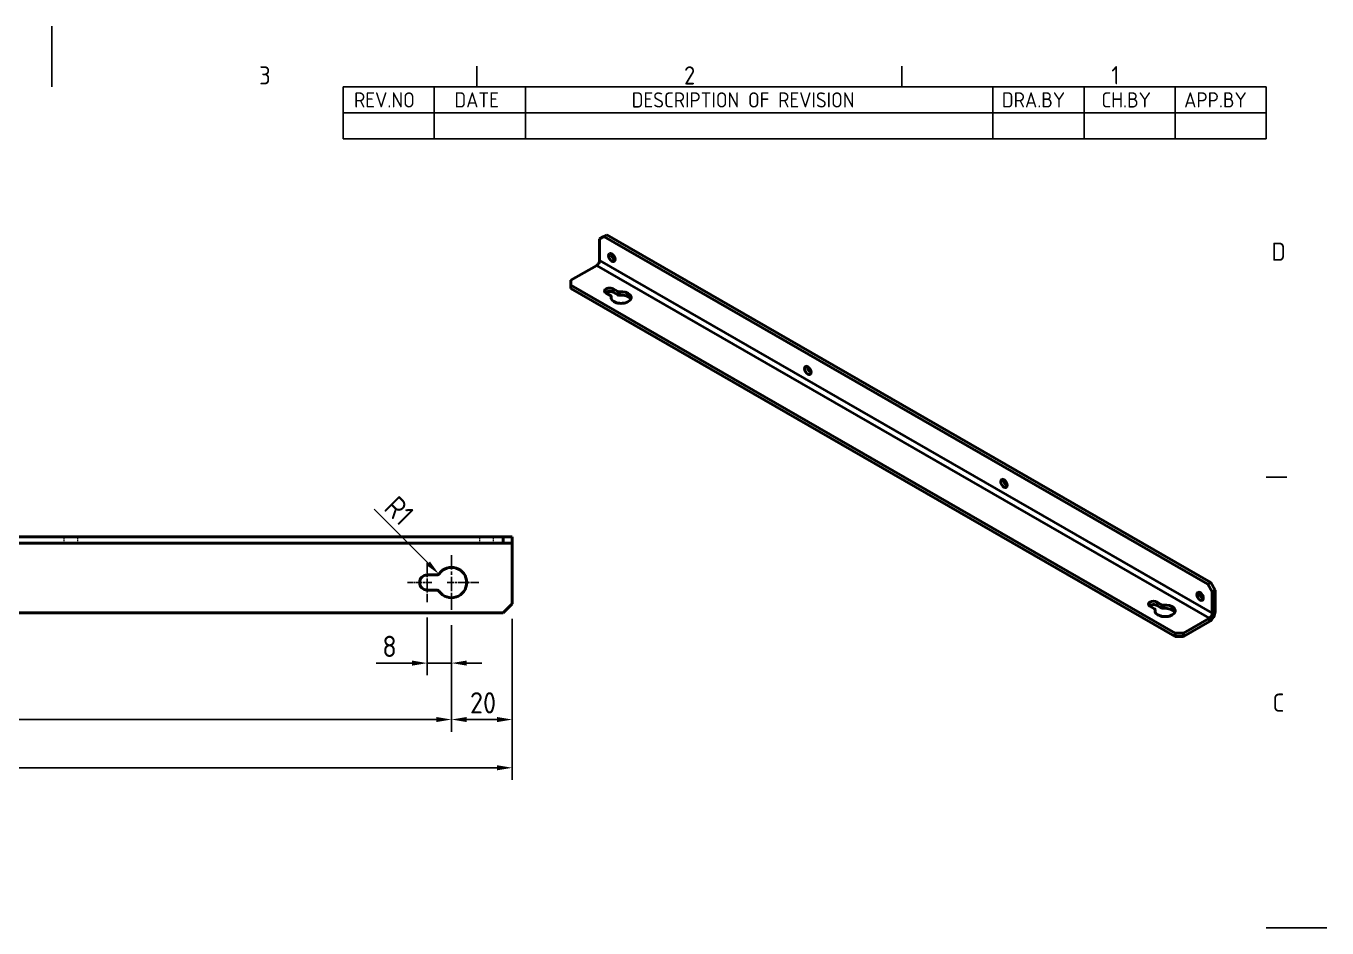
# Model space of a CAD drawing. Header units: millimetres. Extents: x 0 to 840, y 0 to 594.
# Drawn here: x 411.6 to 840, y 297 to 594 of the extents above; entities that cross this region are included whole.
import ezdxf

# ---------------------------------------------------------------- set-up
doc = ezdxf.new("R2010")
doc.units = ezdxf.units.MM
doc.header["$LTSCALE"] = 2
doc.linetypes.add('CHAIN', pattern=[0.35429999999999995, 0.2362, -0.0295, 0.0591, -0.0295])
doc.linetypes.add('DASHED', pattern=[0.2067, 0.1654, -0.0413])
doc.layers.get('0').update_dxf_attribs({"color": 3, "lineweight": 25})
for name, color, linetype, lineweight in [('가려진 것(ISO)', 2, 'DASHED', 18), ('가시적인 것(ISO)', 3, 'Continuous', 40), ('가시적인 좁은 것(ISO)', 3, 'Continuous', 35), ('경계(ISO)', 7, 'Continuous', 25), ('기호(ISO)', 5, 'Continuous', 25), ('중심 표식(ISO)', 1, 'Continuous', 25), ('치수(ISO)', 2, 'Continuous', 25)]:
    doc.layers.add(name, color=color, linetype=linetype, lineweight=lineweight)
doc.styles.add('ISO ProportionalPSTEK', font='isocp.shx')
doc.styles.add('문자 텍스트_PSTEK_POSCO', font='isocp.shx')
doc.styles.add('치수 텍스트_PSTEK_POSCO', font='isocp.shx')
doc.dimstyles.new('치수_PSTEK_POSCO', dxfattribs={"dimscale": 2, "dimtxt": 3.5, "dimasz": 2.5, "dimexe": 2, "dimexo": 2.5, "dimgap": 1, "dimtad": 1, "dimrnd": 1e-08, "dimdsep": 46, "dimtxsty": '치수 텍스트_PSTEK_POSCO', "dimcen": 0.09, "dimdle": 10, "dimclrd": 7, "dimclre": 7, "dimclrt": 2, "dimadec": 1, "dimazin": 2, "dimtfac": 1, "dimtmove": 0, "dimatfit": 3, "dimfxl": 0, "dimtolj": 1, "dimlwd": -1, "dimlwe": -1, "dimarcsym": 0})

# ---------------------------------------------------------------- blocks, each defined once
blk = doc.blocks.new('경계 Default Border')
at = {"layer": '경계(ISO)'}
for p, q in [((280, 287.0000076293945), (280, 290.4000091552734)), ((350, 287.0000076293945), (350, 290.4000091552734)), ((410, 222.7499961853027), (413.4000015258789, 222.7499961853027))]:
    blk.add_line(p, q, dxfattribs=at)
at = {"layer": '경계(ISO)', "flags": 128}
for points in [[(210, 297.0000076293945), (210, 287.0000076293945)], [(420, 148.5000038146973), (410, 148.5000038146973)]]:
    blk.add_lwpolyline(points, dxfattribs=at)
at = {"layer": '경계(ISO)', "color": 2, "char_height": 3.00000011920929, "attachment_point": 7, "style": '문자 텍스트_PSTEK_POSCO'}
for s, insert in [('3', (244.1685395229535, 287.3713945155963)), ('2', (314.127739416884, 287.3713945155963)), ('1', (384.4860661041481, 287.4)), ('D', (410.878270202895, 258.3463944559917)), ('C', (411.0445395201643, 184.0963944559917))]:
    blk.add_mtext(s, dxfattribs=dict(at, insert=insert))
blk = doc.blocks.new('리비전 내역')
at = {"layer": '기호(ISO)'}
for p, q in [((258, 287.0000076293945), (410, 287.0000076293945)), ((258, 287.0000076293945), (258, 282.7200076293945)), ((273, 287.0000076293945), (273, 282.7200076293945)), ((288, 287.0000076293945), (288, 282.7200076293945)), ((365, 287.0000076293945), (365, 282.7200076293945)), ((380, 287.0000076293945), (380, 282.7200076293945)), ((395, 287.0000076293945), (395, 282.7200076293945)), ((410, 287.0000076293945), (410, 282.7200076293945)), ((258, 282.7200076293945), (410, 282.7200076293945)), ((258, 282.7200076293945), (258, 278.4400076293945)), ((273, 282.7200076293945), (273, 278.4400076293945)), ((288, 282.7200076293945), (288, 278.4400076293945)), ((365, 282.7200076293945), (365, 278.4400076293945)), ((380, 282.7200076293945), (380, 278.4400076293945)), ((395, 282.7200076293945), (395, 278.4400076293945)), ((410, 282.7200076293945), (410, 278.4400076293945)), ((258, 278.4400076293945), (410, 278.4400076293945))]:
    blk.add_line(p, q, dxfattribs=at)
at = {"layer": '기호(ISO)', "color": 2, "char_height": 2.5, "attachment_point": 7, "style": 'ISO ProportionalPSTEK'}
for s, insert in [('REV.NO', (259.7871163682308, 283.5831900503393)), ('DATE', (276.3142317728366, 283.5831900503393)), ('DESCRIPTION OF REVISION', (305.5070204333629, 283.5831900503393)), ('DRA.BY', (366.4757339553204, 283.5831900503393)), ('CH.BY', (382.8642915086117, 283.5831900503393)), ('APP.BY', (396.4777339604404, 283.5831900503393))]:
    blk.add_mtext(s, dxfattribs=dict(at, insert=insert))
blk = doc.blocks.new('*D30')
at = {"layer": 'Defpoints', "color": 0}
for p in [(143.7004493172204, 403.7480953492109), (571.7004493172204, 403.7480953492109), (571.7004493172204, 349.7568772087612)]:
    blk.add_point(p, dxfattribs=at)
at = {"layer": '치수(ISO)', "color": 7}
for p, q in [((143.7004493172204, 398.7480953492109), (143.7004493172204, 345.7568772087612)), ((571.7004493172204, 398.7480953492109), (571.7004493172204, 345.7568772087612)), ((148.7004493172204, 349.7568772087612), (566.7004493172204, 349.7568772087612))]:
    blk.add_line(p, q, dxfattribs=at)
for points in [[(148.7004493172204, 350.5902105420945), (148.7004493172204, 348.9235438754279), (143.7004493172204, 349.7568772087612)], [(566.7004493172204, 350.5902105420945), (566.7004493172204, 348.9235438754279), (571.7004493172204, 349.7568772087612)]]:
    blk.add_solid(points, dxfattribs=at)
at = {"layer": '치수(ISO)', "color": 2, "insert": (351.0504493172205, 355.2575661851391), "char_height": 7, "attachment_point": 4, "style": '치수 텍스트_PSTEK_POSCO'}
blk.add_mtext('\\A1;428', dxfattribs=at)
blk = doc.blocks.new('*D34')
at = {"layer": 'Defpoints', "color": 0}
for p in [(171.7004493172205, 401.7480953492109), (551.7004493172204, 401.7480953492109), (551.7004493172204, 365.6347278834823)]:
    blk.add_point(p, dxfattribs=at)
at = {"layer": '치수(ISO)', "color": 7}
for p, q in [((171.7004493172205, 396.7480953492109), (171.7004493172205, 361.6347278834823)), ((551.7004493172204, 396.7480953492109), (551.7004493172204, 361.6347278834823)), ((176.7004493172205, 365.6347278834823), (546.7004493172204, 365.6347278834823))]:
    blk.add_line(p, q, dxfattribs=at)
for points in [[(176.7004493172205, 366.4680612168156), (176.7004493172205, 364.801394550149), (171.7004493172205, 365.6347278834823)], [(546.7004493172204, 366.4680612168156), (546.7004493172204, 364.801394550149), (551.7004493172204, 365.6347278834823)]]:
    blk.add_solid(points, dxfattribs=at)
at = {"layer": '치수(ISO)', "color": 2, "insert": (355.3976934117086, 371.1347278834823), "char_height": 7, "attachment_point": 4, "style": '치수 텍스트_PSTEK_POSCO'}
blk.add_mtext('\\A1;380', dxfattribs=at)
blk = doc.blocks.new('*D35')
at = {"layer": 'Defpoints', "color": 0}
for p in [(571.7004493172204, 403.7480953492109), (551.7004493172204, 401.7480953492109), (571.7004493172204, 365.6347278834823)]:
    blk.add_point(p, dxfattribs=at)
at = {"layer": '치수(ISO)', "color": 7}
for p, q in [((571.7004493172204, 398.7480953492109), (571.7004493172204, 361.6347278834823)), ((551.7004493172204, 396.7480953492109), (551.7004493172204, 361.6347278834823)), ((556.7004493172204, 365.6347278834823), (566.7004493172204, 365.6347278834823))]:
    blk.add_line(p, q, dxfattribs=at)
for points in [[(556.7004493172204, 366.4680612168156), (556.7004493172204, 364.801394550149), (551.7004493172204, 365.6347278834823)], [(566.7004493172204, 366.4680612168156), (566.7004493172204, 364.801394550149), (571.7004493172204, 365.6347278834823)]]:
    blk.add_solid(points, dxfattribs=at)
at = {"layer": '치수(ISO)', "color": 2, "insert": (557.7588154589528, 371.1354168598602), "char_height": 7, "attachment_point": 4, "style": '치수 텍스트_PSTEK_POSCO'}
blk.add_mtext('\\A1;20', dxfattribs=at)
blk = doc.blocks.new('*D36')
at = {"layer": 'Defpoints', "color": 0}
for p in [(543.7004493172205, 404.2480953492109), (551.7004493172204, 401.7480953492109), (551.7004493172204, 384.2220575669813)]:
    blk.add_point(p, dxfattribs=at)
at = {"layer": '치수(ISO)', "color": 7}
for p, q in [((543.7004493172205, 399.2480953492109), (543.7004493172205, 380.2220575669813)), ((551.7004493172204, 396.7480953492109), (551.7004493172204, 380.2220575669813)), ((538.7004493172205, 384.2220575669813), (526.9004493172206, 384.2220575669813)), ((551.7004493172204, 384.2220575669813), (543.7004493172205, 384.2220575669813)), ((556.7004493172204, 384.2220575669813), (561.7004493172204, 384.2220575669813))]:
    blk.add_line(p, q, dxfattribs=at)
for points in [[(538.7004493172205, 385.0553909003146), (538.7004493172205, 383.388724233648), (543.7004493172205, 384.2220575669813)], [(556.7004493172204, 385.0553909003146), (556.7004493172204, 383.388724233648), (551.7004493172204, 384.2220575669813)]]:
    blk.add_solid(points, dxfattribs=at)
at = {"layer": '치수(ISO)', "color": 2, "insert": (528.9004493172206, 389.7220575669813), "char_height": 7, "attachment_point": 4, "style": '치수 텍스트_PSTEK_POSCO'}
blk.add_mtext('\\A1;8', dxfattribs=at)
blk = doc.blocks.new('*D39')
at = {"layer": 'Defpoints', "color": 0}
for p in [(546.827052144816, 414.2480953492108), (547.5341589260026, 413.5409885680244)]:
    blk.add_point(p, dxfattribs=at)
at = {"layer": '치수(ISO)', "color": 7}
blk.add_line((526.1787483567964, 434.8963991372221), (543.9986250200692, 417.0765224739565), dxfattribs=at)
blk.add_solid([(544.587880671058, 417.6657781249454), (543.4093693690805, 416.4872668229675), (547.5341589260026, 413.5409885680244)], dxfattribs=at)
at = {"layer": '치수(ISO)', "color": 2, "insert": (531.4820492156948, 437.3712728713762), "char_height": 7, "attachment_point": 4, "rotation": 315.00000000001154, "style": '치수 텍스트_PSTEK_POSCO'}
blk.add_mtext('\\A1;R1', dxfattribs=at)

msp = doc.modelspace()

# ---------------------------------------------------------------- linework, layer by layer
at = {"layer": '가려진 것(ISO)', "ltscale": 1.904596567153931}
for p, q in [((423.9504493172203, 425.7480953492132), (423.9504493172203, 423.7480953492132)), ((428.4504493172202, 425.7480953492132), (428.4504493172202, 423.7480953492132)), ((560.9504493172202, 425.7480953492132), (560.9504493172202, 423.7480953492133)), ((565.4504493172202, 425.7480953492132), (565.4504493172202, 423.7480953492133))]:
    msp.add_line(p, q, dxfattribs=at)
at = {"layer": '가시적인 것(ISO)'}
for p, q in [((600.4547261811757, 523.9002945500837), (601.868939743549, 524.7209973721842)), ((600.4547261811757, 523.9002945500837), (600.4547261811757, 516.8148861347817)), ((601.868939743549, 524.7209973721842), (602.8117487851309, 525.2639249905741)), ((800.8016475173939, 410.1632698919579), (601.868939743549, 524.7209973721842)), ((801.7444565589758, 410.7061975103477), (602.8117487851309, 525.2639249905741)), ((591.0266357653566, 510.2955471177597), (599.5119171395938, 515.1818956832684)), ((591.026635765357, 508.6667642625903), (591.0266357653566, 510.2955471177597)), ((591.026635765357, 507.5767014294669), (591.026635765357, 508.6667642625903)), ((789.9593435392019, 394.1090367823639), (591.026635765357, 508.6667642625903)), ((789.9593435392019, 393.0189739492405), (591.026635765357, 507.5767014294669)), ((604.0499412323848, 505.2390985618214), (602.576046524738, 506.0878580752398)), ((604.9330691286928, 507.4451771212145), (606.4069638363395, 506.596417607796)), ((606.4069638363395, 505.5063547746726), (604.9330691286928, 506.3551142880911)), ((604.2452033782605, 504.9676347526264), (604.2452033782605, 504.2546895686717)), ((568.7004493172202, 425.7480953492162), (146.7004493172202, 425.7480953492161)), ((571.7004493172202, 425.7480953492153), (568.7004493172202, 425.7480953492162)), ((568.7004493172202, 425.7480953492162), (568.7004493172202, 423.7480953492162)), ((571.7004493172202, 423.7480953492153), (571.7004493172202, 425.7480953492153)), ((568.7004493172202, 423.7480953492162), (146.7004493172202, 423.7480953492162)), ((568.7004493172202, 423.7480953492162), (571.7004493172202, 423.7480953492153)), ((571.7004493172202, 423.7480953492115), (571.7004493172202, 421.748095349211)), ((571.7004493172204, 421.7480953492109), (571.7004493172204, 403.7480953492109)), ((543.7004493172205, 413.2480953492108), (546.827052144816, 413.2480953492108)), ((546.827052144816, 408.2480953492109), (543.7004493172205, 408.2480953492108)), ((801.7444565589758, 410.7061975103477), (800.8016475173939, 410.1632698919579)), ((800.8016475173939, 410.1632698919579), (802.2158610797671, 407.7137842146882)), ((803.1586701213491, 408.2567118330781), (801.7444565589758, 410.7061975103477)), ((802.2158610797671, 407.7137842146882), (803.1586701213491, 408.2567118330781)), ((802.2158610797671, 407.7137842146882), (802.2158610797671, 400.6283757993862)), ((803.1586701213491, 401.171303417776), (803.1586701213491, 408.2567118330781)), ((571.7004493172204, 403.7480953492109), (568.7004493172205, 400.7480953492108)), ((783.1836591330034, 402.0828510677786), (781.7097644253566, 402.9316105811971)), ((784.0667870293114, 404.2889296271717), (785.540681736958, 403.4401701137533)), ((785.540681736958, 402.3501072806299), (784.0667870293114, 403.1988667940484)), ((568.7004493172205, 400.7480953492108), (146.7004493172205, 400.7480953492108)), ((783.3789212788791, 401.8113872585837), (783.3789212788791, 401.0984420746289)), ((801.2730520381855, 398.9953853478729), (792.7877706639481, 394.1090367823642)), ((801.2730520381855, 397.9053225147495), (792.7877706639481, 393.0189739492408)), ((792.7877706639481, 394.1090367823642), (789.9593435392019, 394.1090367823639)), ((789.9593435392019, 394.1090367823639), (789.9593435392019, 393.0189739492405)), ((789.9593435392019, 393.0189739492405), (792.7877706639481, 393.0189739492408)), ((792.7877706639481, 393.0189739492408), (792.7877706639481, 394.1090367823642))]:
    msp.add_line(p, q, dxfattribs=at)
for centre, radius, start, end in [((551.7004493172204, 410.7480953492109), 4.99999999999998, 215.6853347126522, 144.3146652873484), ((543.7004493172205, 410.7480953492108), 2.5, 90, 270), ((546.827052144816, 414.2480953492109), 1.000000000000018, 270, 324.3146652873468), ((546.827052144816, 407.2480953492109), 1.000000000000029, 35.68533471265319, 90.00000000000408)]:
    msp.add_arc(centre, radius, start, end, dxfattribs=at)
for centre in [(604.4616646079, 517.7776322559955), (669.0440839562809, 480.5870903963012), (733.6265033046619, 443.3965485366069), (798.2089226530429, 406.2060066769126)]:
    msp.add_ellipse(centre, major_axis=(-0.7485483173766065, 1.299875154217763), ratio=0.5780931159158109, dxfattribs=at)
for centre, major_axis, ratio, start_param, end_param in [((605.404473649482, 518.3205598743855), (0.7485483173766732, -1.2998751542177), 0.5780931159158115, 3.819709301184474, 5.605068659584372), ((599.5119171395937, 516.2719585163918), (-0.665376282112312, -1.155444581527029), 0.5780931159156388, 0.7834644549747392, 2.354260781769533), ((603.7545578267154, 506.7665175982271), (-1.666666666666667, 4.163336342344337e-16), 0.575861700985312, 3.926990816987377, 7.06858347057717), ((603.7545578267154, 505.6764547651038), (-1.666666666666671, -9.853229343548267e-14), 0.575861700985312, 3.926990816987121, 5.679260489848808), ((607.5257939930442, 504.5948071246684), (3.333333333333319, -1.07552855510562e-15), 0.5758617009853122, 2.97902107560449, 8.01655321196007), ((606.8783683571305, 506.8678814169909), (0.6666666666666792, 3.941291737419306e-14), 0.5758617009853121, 3.926990816987137, 4.874960558370231), ((603.5785367115939, 504.9676347526264), (0.6666666666666858, -1.561251128379127e-16), 0.5758617009853121, 6.120613729194213, 7.068583470577103), ((606.8783683571305, 505.7778185838675), (-0.6666666666666725, 1.561251128379126e-16), 0.5758617009853121, 0.7853981633976472, 1.733367904780479), ((607.5257939930442, 503.504744291545), (3.333333333333339, -1.110223024625157e-15), 0.5758617009853124, 0.2878993950188913, 1.733367904780485), ((669.9868929978629, 481.1300180146911), (0.7485483173766817, -1.299875154217715), 0.5780931159158114, 3.819709301184435, 5.605068659584302), ((734.5693123462439, 443.9394761549968), (0.7485483173766817, -1.299875154217715), 0.5780931159158114, 3.819709301184435, 5.605068659584302), ((799.1517316946248, 406.7489342953024), (0.7485483173766847, -1.29987515421772), 0.5780931159158114, 3.819709301184433, 5.605068659584296), ((782.888275727334, 403.6102701041844), (-1.666666666666667, 4.163336342344337e-16), 0.575861700985312, 3.926990816987407, 7.0685834705772), ((782.888275727334, 402.520207271061), (-1.666666666666671, -9.853229343548267e-14), 0.575861700985312, 3.926990816987175, 5.679260489848856), ((786.6595118936629, 401.4385596306256), (3.333333333333319, -1.07552855510562e-15), 0.5758617009853122, 2.979021075604489, 8.016553211960092), ((786.0120862577492, 403.7116339229482), (0.6666666666666792, 3.941291737419306e-14), 0.5758617009853121, 3.926990816987061, 4.874960558370126), ((782.7122546122125, 401.8113872585837), (0.6666666666666858, -1.561251128379127e-16), 0.5758617009853121, 6.12061372919423, 7.068583470577027), ((786.0120862577492, 402.6215710898248), (-0.6666666666666726, 1.734723475976807e-16), 0.5758617009853122, 0.7853981633974421, 1.733367904780375), ((786.6595118936629, 400.3484967975022), (3.333333333333339, -1.110223024625157e-15), 0.5758617009853124, 0.2878993950188974, 1.733367904780506), ((801.2730520381854, 400.0854481809964), (1.330752564224348, 2.310889163054219), 0.5780931159156388, 3.92505710856396, 5.49585343535882), ((801.2730520381854, 400.0854481809964), (-0.6653762821123125, -1.15544458152703), 0.5780931159156387, 0.7834644549747392, 2.354260781769533)]:
    msp.add_ellipse(centre, major_axis=major_axis, ratio=ratio, start_param=start_param, end_param=end_param, dxfattribs=at)
at = {"layer": '가시적인 좁은 것(ISO)'}
for p, q in [((801.2730520381855, 398.9953853478729), (599.5119171395938, 515.1818956832684)), ((600.4547261811757, 516.8148861347817), (802.2158610797671, 400.6283757993862)), ((604.9330691286928, 507.4451771212145), (604.9330691286928, 506.3551142880911)), ((606.4069638363395, 506.596417607796), (606.4069638363395, 505.5063547746726)), ((606.9862726297828, 506.4890357016038), (606.9862726297828, 505.3989728684804)), ((604.2364129251688, 504.9054968146334), (604.2364129251688, 504.2841174347034)), ((784.0667870293114, 404.2889296271717), (784.0667870293114, 403.1988667940484)), ((785.540681736958, 403.4401701137533), (785.540681736958, 402.3501072806299)), ((786.1199905304013, 403.3327882075611), (786.1199905304013, 402.2427253744377)), ((783.3701308257876, 401.7492493205907), (783.3701308257876, 401.1278699406606)), ((801.2730520381855, 397.9053225147495), (801.2730520381855, 398.9953853478729)), ((802.2158610797671, 400.6283757993862), (803.1586701213491, 401.171303417776))]:
    msp.add_line(p, q, dxfattribs=at)
at = {"layer": '중심 표식(ISO)', "linetype": 'CHAIN', "ltscale": 7.222748279571533}
msp.add_line((543.7004493172205, 417.2480953492109), (543.7004493172205, 404.2480953492109), dxfattribs=at)
at = {"layer": '중심 표식(ISO)', "linetype": 'CHAIN', "ltscale": 10.00076675415039}
msp.add_line((551.7004493172204, 419.7480953492109), (551.7004493172204, 401.7480953492109), dxfattribs=at)
at = {"layer": '중심 표식(ISO)', "linetype": 'CHAIN', "ltscale": 4.444729804992676}
msp.add_line((545.2004493172204, 410.7480953492109), (537.2004493172205, 410.7480953492109), dxfattribs=at)
at = {"layer": '중심 표식(ISO)', "linetype": 'CHAIN', "ltscale": 5.833738803863525}
msp.add_line((560.7004493172204, 410.7480953492109), (550.2004493172204, 410.7480953492109), dxfattribs=at)

# ---------------------------------------------------------------- block references
at = {"xscale": 2, "yscale": 2, "zscale": 2}
msp.add_blockref('경계 Default Border', (0, 0), dxfattribs=at)
at = {"layer": '기호(ISO)', "xscale": 2, "yscale": 2, "zscale": 2}
msp.add_blockref('리비전 내역', (0, 0), dxfattribs=at)

# ---------------------------------------------------------------- dimensions: what is measured, and where the dimension line sits
at = {"layer": '치수(ISO)', "color": 7}
dim = msp.add_radius_dim(center=(546.827052144816, 414.2480953492108), mpoint=(547.5341589260026, 413.5409885680244), dimstyle='치수_PSTEK_POSCO', override={"dimdec": 2, "dimcen": 0, "dimtp": 0, "dimtm": -0, "dimtdec": 2, "dimtofl": 0}, dxfattribs=at)
dim.commit()
dim.dimension.update_dxf_attribs({"geometry": '*D39', "text_midpoint": (530.0678356533231, 431.007311840697), "dimtype": 164})
dim = msp.add_linear_dim(base=(571.7004493172204, 349.7568772087612), p1=(143.7004493172204, 403.7480953492109), p2=(571.7004493172204, 403.7480953492109), dimstyle='치수_PSTEK_POSCO', override={"dimdec": 2, "dimtp": 0, "dimtm": -0, "dimtdec": 2, "dimtofl": 0, "dimatfit": 1}, dxfattribs=at)
dim.commit()
dim.dimension.update_dxf_attribs({"geometry": '*D30', "text_midpoint": (357.7004493172205, 349.7568772087612), "dimtype": 160})
for base, p1, p2, override, picture, middle in [((551.7004493172204, 384.2220575669813), (543.7004493172205, 404.2480953492109), (551.7004493172204, 401.7480953492109), {"dimdec": 2, "dimtp": 0, "dimtm": -0, "dimtdec": 2, "dimtofl": 1, "dimatfit": 1}, '*D36', (530.3004493172206, 384.2220575669813)), ((571.7004493172204, 365.6347278834823), (551.7004493172204, 401.7480953492109), (571.7004493172204, 403.7480953492109), {"dimdec": 2, "dimtp": 0, "dimtm": -0, "dimtdec": 2, "dimtofl": 0, "dimatfit": 1}, '*D35', (561.7004493172204, 365.6347278834823)), ((551.7004493172204, 365.6347278834823), (171.7004493172205, 401.7480953492109), (551.7004493172204, 401.7480953492109), {"dimdec": 2, "dimtp": 0, "dimtm": -0, "dimtdec": 2, "dimtofl": 0, "dimatfit": 1}, '*D34', (361.7004493172204, 365.6347278834823))]:
    dim = msp.add_linear_dim(base=base, p1=p1, p2=p2, angle=180, dimstyle='치수_PSTEK_POSCO', override=override, dxfattribs=at)
    dim.commit()
    dim.dimension.update_dxf_attribs({"geometry": picture, "text_midpoint": middle, "dimtype": 160})

doc.saveas('drawing.dxf')
